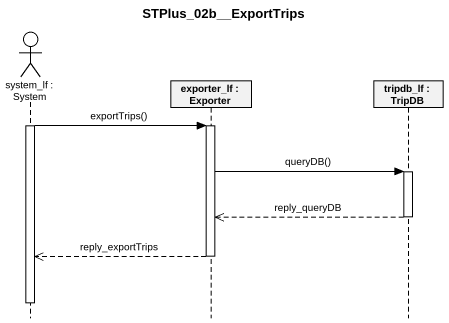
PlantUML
@startuml
title STPlus_02b__ExportTrips
hide footbox
actor "system_lf : System" as system_lf
participant "exporter_lf : Exporter" as exporter_lf
participant "tripdb_lf : TripDB" as tripdb_lf

activate system_lf
system_lf -> exporter_lf : exportTrips()
activate exporter_lf
exporter_lf -> tripdb_lf : queryDB()
activate tripdb_lf
tripdb_lf -->> exporter_lf : reply_queryDB
deactivate tripdb_lf
exporter_lf -->> system_lf : reply_exportTrips
deactivate exporter_lf
deactivate system_lf
@enduml
